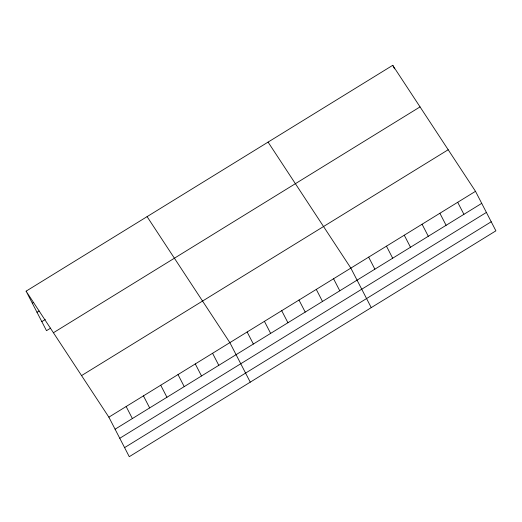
<?xml version="1.0" encoding="UTF-8"?>
<svg xmlns="http://www.w3.org/2000/svg" width="522" height="522" viewBox="0 0 522 522"><rect width="100%" height="100%" fill="white"/><g stroke="black" fill="none" stroke-linecap="round" stroke-linejoin="round"><path stroke-width="0.78" d="M26.1 291.165L392.733 65.315L475.503 191.32L495.9 230.835L129.267 456.685L108.87 417.163L26.1 291.165L46.497 330.68L50.647 328.123M32.318 303.204L33.702 302.355M36.997 312.273L39.072 310.995M41.819 321.611L45.277 319.484M53.414 332.742L420.047 106.899M81.556 375.586L448.189 149.742M108.87 417.163L475.503 191.32M115.088 429.208L481.721 203.365M119.766 438.278L486.4 212.428M124.588 447.615L491.222 221.772M268.08 142.108L350.849 268.106L371.246 307.628M147.087 216.637L229.863 342.634L250.26 382.156M392.733 65.315L394.56 68.858M457.696 202.288L463.914 214.333M439.889 213.263L446.101 225.302M422.083 224.232L428.294 236.277M404.269 235.2L410.488 247.245M386.463 246.169L392.681 258.214M368.656 257.137L374.874 269.182M333.565 278.755L339.783 290.8M316.28 289.403L322.498 301.448M298.995 300.046L305.213 312.091M281.71 310.694L287.929 322.74M264.426 321.343L270.644 333.388M247.147 331.992L253.359 344.031M212.578 353.283L218.79 365.328M195.293 363.932L201.512 375.977M178.009 374.574L184.227 386.619M160.724 385.223L166.942 397.268M143.439 395.872L149.657 407.917M126.154 406.521L132.373 418.559"/></g></svg>
